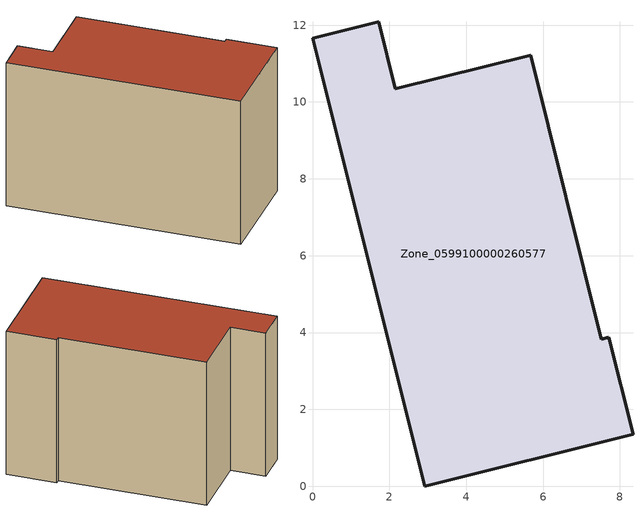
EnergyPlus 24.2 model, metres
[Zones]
Zone_0599100000260577
 floor ground (C_G): 2.16,10.34 5.68,11.22 7.51,3.83 7.71,3.88 8.34,1.35 2.92,0 0,11.66 1.72,12.09 z0
 wall outside (C_F): 2.92,0 8.34,1.35 7.71,3.88 7.51,3.83 5.68,11.22 2.16,10.34 1.72,12.09 0,11.66 2.92,0 z0:7.98
 roof outside (C_R): 5.68,11.22 2.16,10.34 1.72,12.09 0,11.66 2.92,0 8.34,1.35 7.71,3.88 7.51,3.83 z7.98
[BUILDING]
Pand.0599100000260577: North Axis=0; Terrain=City; Loads Convergence Tolerance Value=0.04; Temperature Convergence Tolerance Value=0.4; Solar Distribution=FullExterior; Maximum Number of Warmup Days=25; Minimum Number of Warmup Days=1
[Site:Location]
Rotterdam.The.Hague.AP_ZH_NLD Design_Conditions: Latitude=51.96; Longitude=4.45; Time Zone=1; Elevation=-4.5
[SITE:GROUNDTEMPERATURE:BUILDINGSURFACE]
18, 18, 18, 18, 18, 18, 18, 18, 18, 18, 18, 18
[MATERIAL] Thermal Absorptance=0.9; Solar Absorptance=0.7; Visible Absorptance=0.7
Name | Roughness | Thickness | Conductivity | Density | Specific Heat
G.TI.1975-1991 | MediumSmooth | 0.15 | 0.288461 | 540 | 1210
F.TI.1975-1991 | Rough | 0.3 | 0.230769 | 1920 | 840
R.TI.1975-1991 | MediumRough | 0.2 | 0.153846 | 1500 | 1000
[CONSTRUCTION]
C_G: G.TI.1975-1991
C_F: F.TI.1975-1991
C_R: R.TI.1975-1991
[ZONE]
Zone_0599100000260577: Type=1; Multiplier=1; Ceiling Height=Autocalculate; Volume=Autocalculate; Floor Area=autocalculate; Part of Total Floor Area=Yes
[ZONEINFILTRATION:DESIGNFLOWRATE]
Infil_Zone_0599100000260577: Zone or ZoneList or Space or SpaceList=Zone_0599100000260577; Schedule=AlwaysOn; Design Flow Rate Calculation Method=Flow/Area; Flow Rate per Floor Area=0.003; Constant Term Coefficient=1; Temperature Term Coefficient=0; Velocity Term Coefficient=0; Velocity Squared Term Coefficient=0
[HVACTEMPLATE:ZONE:IDEALLOADSAIRSYSTEM]
Zone_0599100000260577: Maximum Heating Supply Air Temperature=50; Minimum Cooling Supply Air Temperature=13; Maximum Heating Supply Air Humidity Ratio=0.0156; Minimum Cooling Supply Air Humidity Ratio=0.0077; Heating Limit=NoLimit; Cooling Limit=NoLimit; Dehumidification Control Type=ConstantSensibleHeatRatio; Cooling Sensible Heat Ratio=0.7; Dehumidification Setpoint=60; Humidification Control Type=None; Humidification Setpoint=30; Outdoor Air Method=None; Outdoor Air Flow Rate per Person=0.00944; Outdoor Air Flow Rate per Zone Floor Area=0; Outdoor Air Flow Rate per Zone=0; Demand Controlled Ventilation Type=None; Outdoor Air Economizer Type=NoEconomizer; Heat Recovery Type=None; Sensible Heat Recovery Effectiveness=0.7; Latent Heat Recovery Effectiveness=0.65
[ZONECONTROL:THERMOSTAT]
ThermostatControl_Zone_0599100000260577: Zone or ZoneList=Zone_0599100000260577; Control Type Schedule=DualSetpointControlType; Control 1=Thermostat_Zone_0599100000260577; Temperature Difference Between Cutout And Setpoint=0
[THERMOSTATSETPOINT:DUALSETPOINT]
Thermostat_Zone_0599100000260577: Heating Setpoint Temperature Schedule=HeatingSetpoint_Zone_0599100000260577; Cooling Setpoint Temperature Schedule=CoolingSetpoint_Zone_0599100000260577
[SCHEDULE:COMPACT]
HeatingSetpoint_Zone_0599100000260577: Through: 12/31, For: AllDays, Until: 24:00, 21
CoolingSetpoint_Zone_0599100000260577: Through: 12/31, For: AllDays, Until: 24:00, 24
DualSetpointControlType: Through: 12/31, For: AllDays, Until: 24:00, 4
AlwaysOn: Through: 12/31, For: AllDays, Until: 24:00, 1
